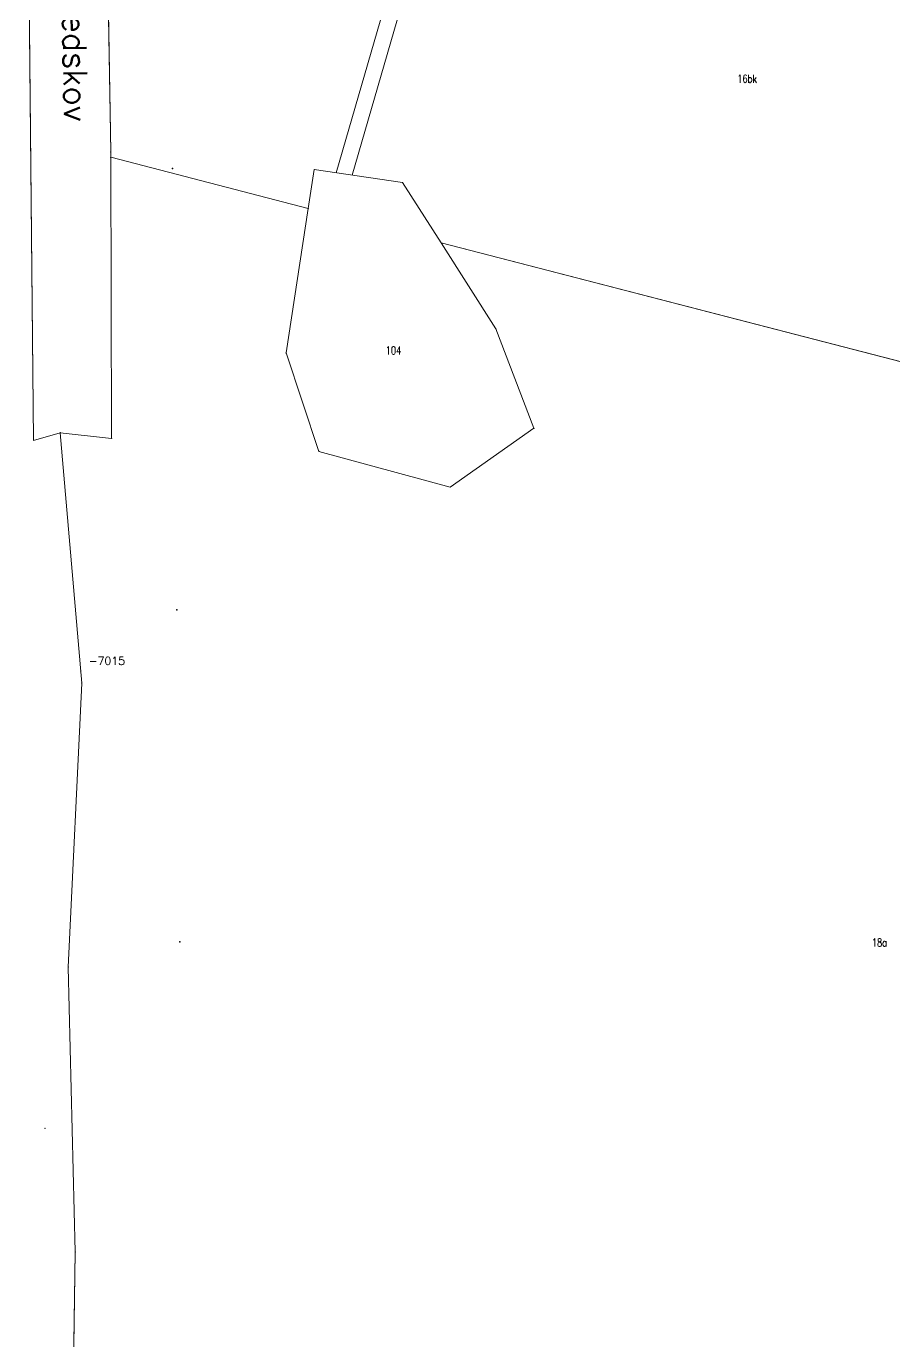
# Model space of a CAD drawing. Header units: millimetres. Extents: x 672113 to 680957, y 6130092 to 6137781.
# Drawn here: x 674183.3 to 674400.2, y 6132351.9 to 6132680.3 of the extents above; entities that cross this region are included whole.
import ezdxf

# ---------------------------------------------------------------- set-up
doc = ezdxf.new("R2010")
doc.units = ezdxf.units.MM
doc.header["$LTSCALE"] = 0.5
doc.layers.add('FIKS_TEKST', color=6, linetype='Continuous', lineweight=5, plot=False)
doc.layers.add('FIKSPUNKT', color=1, linetype='Continuous', lineweight=5, plot=False)
for name, color, linetype, lineweight in [('FREDSKOV', 1, 'Continuous', 5), ('FRSKOV_L', 1, 'Continuous', 5), ('MILJOE', 1, 'Continuous', 5), ('OPTAGETVEJ', 1, 'Continuous', 5), ('skel', 142, 'Continuous', 5), ('SKELPKT', 1, 'Continuous', 5), ('SKOV_TEKST', 1, 'Continuous', 5)]:
    doc.layers.add(name, color=color, linetype=linetype, lineweight=lineweight)
doc.layers.add('MATRNR', color=12, linetype='Continuous')
doc.layers.add('Spildevand', color=2, linetype='Continuous')
doc.styles.get("Standard").update_dxf_attribs({"font": 'romans.shx', "width": 0.75})

# ---------------------------------------------------------------- blocks, each defined once
blk = doc.blocks.new('270554_270554.DWG_FMEBLOCK9')
at = {"layer": 'MILJOE', "color": 7}
blk.add_lwpolyline([(-170.04, -28.01), (-168.06, -148.06), (-168.05, -149.4), (-118.67, -162.18), (-117.18, -152.49), (-95.07, -155.71), (-85.46, -170.77), (67.91, -210.45), (69.32, -199.92), (73.29, -170.19), (77.27, -140.45), (81.13, -111.57), (113.83, -119.05), (119.5, -94.55)], dxfattribs=at)

msp = doc.modelspace()

# ---------------------------------------------------------------- linework, layer by layer
at = {"layer": 'FIKSPUNKT', "color": 6}
for p in [(674196.84, 6132519.17), (674187.93, 6132404.95)]:
    msp.add_point(p, dxfattribs=at)
at = {"layer": 'FREDSKOV', "color": 7}
msp.add_lwpolyline([(674183.27, 6132766.12), (674185.05, 6132576.83), (674191.77, 6132578.74), (674204.6, 6132577.34), (674204.38, 6132647.57), (674204.38, 6132648.91), (674202.4, 6132768.96), (674188.97, 6132769.28)], close=True, dxfattribs=at)
at = {"layer": 'FRSKOV_L', "color": 64, "true_color": 0x5fa000}
for p, q in [((674204.38, 6132648.91), (674202.4, 6132768.96)), ((674183.27, 6132766.12), (674185.05, 6132576.83)), ((674204.38, 6132647.57), (674204.38, 6132648.91)), ((674204.6, 6132577.34), (674204.38, 6132647.57)), ((674185.05, 6132576.83), (674191.77, 6132578.74)), ((674191.77, 6132578.74), (674204.6, 6132577.34))]:
    msp.add_line(p, q, dxfattribs=at)
at = {"layer": 'MILJOE', "color": 7}
msp.add_lwpolyline([(674440.35, 6132586.52), (674286.98, 6132626.2), (674300.7, 6132604.69), (674310.19, 6132579.85), (674289.27, 6132565.15), (674256.43, 6132574.06), (674248.22, 6132598.68), (674253.77, 6132634.79), (674204.38, 6132647.57), (674204.6, 6132577.34), (674191.77, 6132578.74), (674197.15, 6132516.17), (674193.75, 6132445.2), (674195.53, 6132374.03), (674194.8, 6132328.5)], dxfattribs=at)
at = {"layer": 'OPTAGETVEJ', "color": 8}
for p, q in [((674260.75, 6132643.68), (674291.19, 6132748.52)), ((674295.09, 6132747.63), (674264.75, 6132643.1))]:
    msp.add_line(p, q, dxfattribs=at)
at = {"layer": 'skel', "color": 40}
for p, q in [((674204.38, 6132648.91), (674202.4, 6132768.96)), ((674204.38, 6132647.57), (674204.38, 6132648.91)), ((674204.6, 6132577.34), (674204.38, 6132647.57)), ((674204.38, 6132647.57), (674253.77, 6132634.79)), ((674253.77, 6132634.79), (674255.26, 6132644.48)), ((674255.26, 6132644.48), (674277.37, 6132641.26)), ((674277.37, 6132641.26), (674286.98, 6132626.2)), ((674248.22, 6132598.68), (674253.77, 6132634.79)), ((674286.98, 6132626.2), (674300.7, 6132604.69)), ((674286.98, 6132626.2), (674440.35, 6132586.52)), ((674300.7, 6132604.69), (674310.19, 6132579.85)), ((674256.43, 6132574.06), (674248.22, 6132598.68)), ((674310.19, 6132579.85), (674289.27, 6132565.15)), ((674197.15, 6132516.17), (674191.77, 6132578.74)), ((674191.77, 6132578.74), (674204.6, 6132577.34)), ((674289.27, 6132565.15), (674256.43, 6132574.06)), ((674193.75, 6132445.2), (674197.15, 6132516.17)), ((674195.53, 6132374.03), (674193.75, 6132445.2)), ((674194.8, 6132328.5), (674195.53, 6132374.03))]:
    msp.add_line(p, q, dxfattribs=at)
at = {"layer": 'SKELPKT', "color": 250, "true_color": 0x333333}
for p in [(674204.38, 6132648.91), (674255.26, 6132644.48), (674277.37, 6132641.26), (674300.7, 6132604.69), (674248.22, 6132598.68), (674310.19, 6132579.85), (674191.77, 6132578.74), (674204.6, 6132577.34), (674256.43, 6132574.06), (674289.27, 6132565.15), (674197.15, 6132516.17), (674193.75, 6132445.2), (674195.53, 6132374.03)]:
    msp.add_point(p, dxfattribs=at)
at = {"layer": 'SKELPKT', "color": 253, "true_color": 0x999999}
for p in [(674204.38, 6132647.57), (674253.77, 6132634.79), (674286.98, 6132626.2)]:
    msp.add_point(p, dxfattribs=at)
at = {"layer": 'Spildevand'}
for p in [(674219.81, 6132644.75), (674220.92, 6132534.48), (674221.63, 6132451.56)]:
    msp.add_point(p, dxfattribs=at)

# ---------------------------------------------------------------- block references
at = {"layer": 'MILJOE', "color": 7}
msp.add_blockref('270554_270554.DWG_FMEBLOCK9', (674372.44, 6132796.97), dxfattribs=at)

# ---------------------------------------------------------------- texts
at = {"layer": 'FIKS_TEKST'}
msp.add_text('-7015', height=2, dxfattribs=at).set_placement((674198.88, 6132520.74))
at = {"layer": 'MATRNR', "width": 0.75}
for s, p in [('16bk', (674361.05, 6132666.21)), ('104', (674273.16, 6132598.32)), ('18a', (674394.69, 6132450.34))]:
    msp.add_text(s, height=2, dxfattribs=at).set_placement(p)
at = {"layer": 'SKOV_TEKST', "color": 94}
msp.add_text('Fredskov', height=5.9, rotation=271, dxfattribs=at).set_placement((674192.19, 6132691))

doc.saveas('drawing.dxf')
